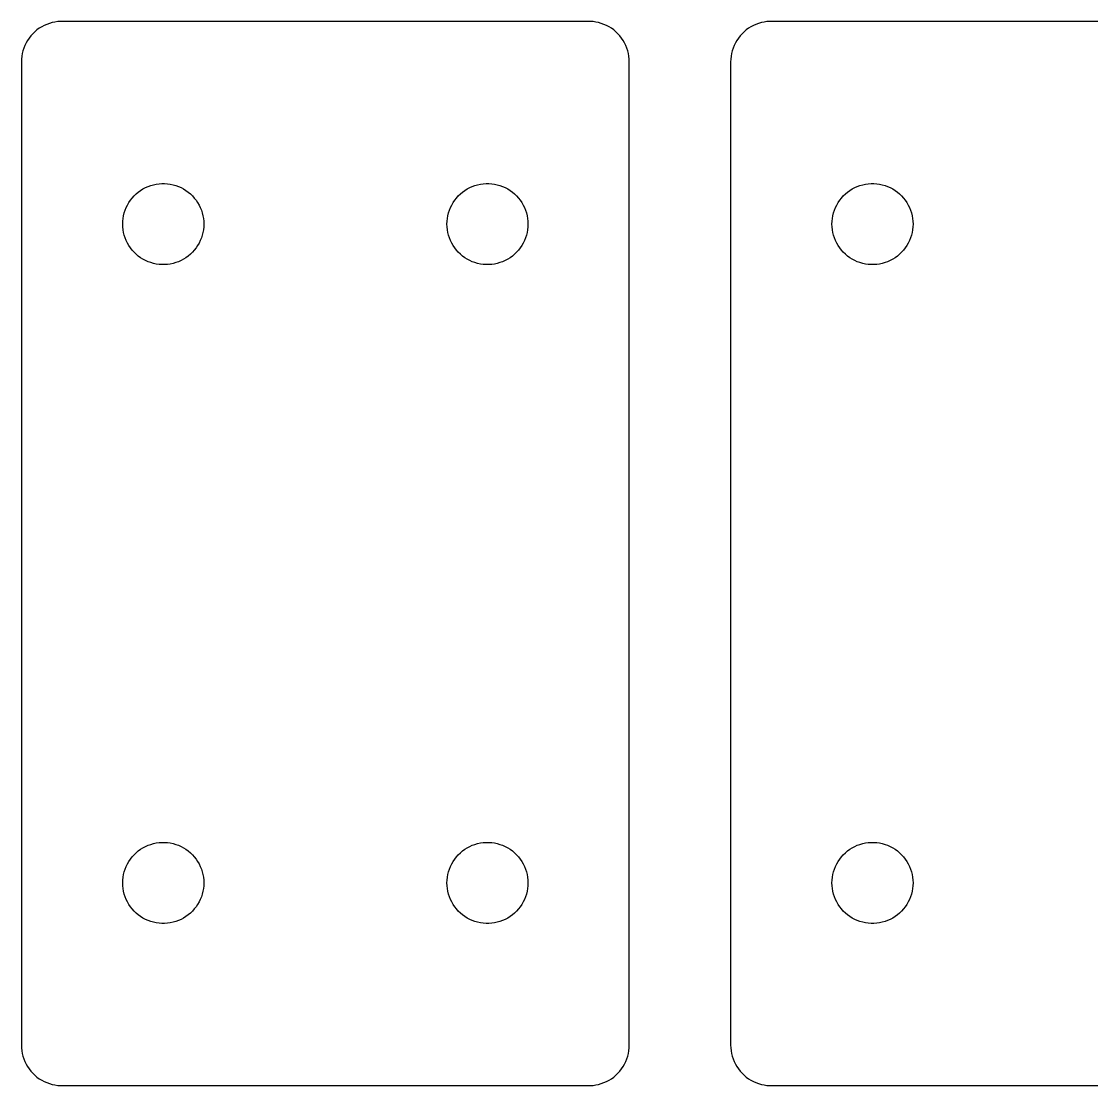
# Model space of a CAD drawing. Header units: metres. Extents: x 5 to 310, y 5 to 324.
# Drawn here: x 75 to 127.8, y 5 to 57.5 of the extents above; entities that cross this region are included whole.
import ezdxf

# ---------------------------------------------------------------- set-up
doc = ezdxf.new("R2010")
doc.units = ezdxf.units.M

msp = doc.modelspace()

# ---------------------------------------------------------------- linework, layer by layer
for p, q in [((75.7687, 57.076), (75.6617, 56.9863)), ((75.8816, 57.1581), (75.7687, 57.076)), ((76, 57.232), (75.8816, 57.1581)), ((76.1232, 57.2976), (76, 57.232)), ((76.2508, 57.3544), (76.1232, 57.2976)), ((76.382, 57.4021), (76.2508, 57.3544)), ((76.5161, 57.4406), (76.382, 57.4021)), ((76.6527, 57.4696), (76.5161, 57.4406)), ((76.7909, 57.489), (76.6527, 57.4696)), ((76.9302, 57.4988), (76.7909, 57.489)), ((103.07, 57.4988), (76.9302, 57.4988)), ((103.209, 57.489), (103.07, 57.4988)), ((103.347, 57.4696), (103.209, 57.489)), ((103.484, 57.4406), (103.347, 57.4696)), ((103.618, 57.4021), (103.484, 57.4406)), ((103.749, 57.3544), (103.618, 57.4021)), ((103.877, 57.2976), (103.749, 57.3544)), ((104, 57.232), (103.877, 57.2976)), ((104.118, 57.1581), (104, 57.232)), ((104.231, 57.076), (104.118, 57.1581)), ((104.338, 56.9863), (104.231, 57.076)), ((110.769, 57.076), (110.662, 56.9863)), ((110.882, 57.1581), (110.769, 57.076)), ((111, 57.232), (110.882, 57.1581)), ((111.123, 57.2976), (111, 57.232)), ((111.251, 57.3544), (111.123, 57.2976)), ((111.382, 57.4021), (111.251, 57.3544)), ((111.516, 57.4406), (111.382, 57.4021)), ((111.653, 57.4696), (111.516, 57.4406)), ((111.791, 57.489), (111.653, 57.4696)), ((111.93, 57.4988), (111.791, 57.489)), ((138.07, 57.4988), (111.93, 57.4988)), ((75.3039, 56.5598), (75.2341, 56.4389)), ((75.382, 56.6756), (75.3039, 56.5598)), ((75.4679, 56.7856), (75.382, 56.6756)), ((75.5613, 56.8893), (75.4679, 56.7856)), ((75.6617, 56.9863), (75.5613, 56.8893)), ((104.439, 56.8893), (104.338, 56.9863)), ((104.532, 56.7856), (104.439, 56.8893)), ((104.618, 56.6756), (104.532, 56.7856)), ((104.696, 56.5598), (104.618, 56.6756)), ((104.766, 56.4389), (104.696, 56.5598)), ((110.304, 56.5598), (110.234, 56.4389)), ((110.382, 56.6756), (110.304, 56.5598)), ((110.468, 56.7856), (110.382, 56.6756)), ((110.561, 56.8893), (110.468, 56.7856)), ((110.662, 56.9863), (110.561, 56.8893)), ((75.0775, 56.0513), (75.0437, 55.9158)), ((75.1206, 56.184), (75.0775, 56.0513)), ((75.1729, 56.3135), (75.1206, 56.184)), ((75.2341, 56.4389), (75.1729, 56.3135)), ((104.827, 56.3135), (104.766, 56.4389)), ((104.879, 56.184), (104.827, 56.3135)), ((104.923, 56.0513), (104.879, 56.184)), ((104.956, 55.9158), (104.923, 56.0513)), ((110.077, 56.0513), (110.044, 55.9158)), ((110.121, 56.184), (110.077, 56.0513)), ((110.173, 56.3135), (110.121, 56.184)), ((110.234, 56.4389), (110.173, 56.3135)), ((75.0049, 55.6395), (75, 55.5)), ((75, 55.5), (75, 7)), ((75.0195, 55.7783), (75.0049, 55.6395)), ((75.0437, 55.9158), (75.0195, 55.7783)), ((104.981, 55.7783), (104.956, 55.9158)), ((104.995, 55.6395), (104.981, 55.7783)), ((105, 55.5), (104.995, 55.6395)), ((105, 7), (105, 55.5)), ((110.005, 55.6395), (110, 55.5)), ((110, 55.5), (110, 7)), ((110.019, 55.7783), (110.005, 55.6395)), ((110.044, 55.9158), (110.019, 55.7783)), ((80.7687, 49.076), (80.8816, 49.1581)), ((80.8816, 49.1581), (81, 49.232)), ((81, 49.232), (81.1232, 49.2976)), ((81.1232, 49.2976), (81.2508, 49.3544)), ((81.2508, 49.3544), (81.382, 49.4021)), ((81.382, 49.4021), (81.5161, 49.4406)), ((81.5161, 49.4406), (81.6527, 49.4696)), ((81.6527, 49.4696), (81.7909, 49.489)), ((81.7909, 49.489), (81.9302, 49.4988)), ((81.9302, 49.4988), (82.0698, 49.4988)), ((82.0698, 49.4988), (82.209, 49.489)), ((82.209, 49.489), (82.3473, 49.4696)), ((82.3473, 49.4696), (82.4838, 49.4406)), ((82.4838, 49.4406), (82.618, 49.4021)), ((82.618, 49.4021), (82.7492, 49.3544)), ((82.7492, 49.3544), (82.8767, 49.2976)), ((82.8767, 49.2976), (83, 49.232)), ((83, 49.232), (83.1184, 49.1581)), ((83.1184, 49.1581), (83.2313, 49.076)), ((96.7687, 49.076), (96.8816, 49.1581)), ((96.8816, 49.1581), (97, 49.232)), ((97, 49.232), (97.1232, 49.2976)), ((97.1232, 49.2976), (97.2508, 49.3544)), ((97.2508, 49.3544), (97.382, 49.4021)), ((97.382, 49.4021), (97.5161, 49.4406)), ((97.5161, 49.4406), (97.6527, 49.4696)), ((97.6527, 49.4696), (97.7909, 49.489)), ((97.7909, 49.489), (97.9302, 49.4988)), ((97.9302, 49.4988), (98.0698, 49.4988)), ((98.0698, 49.4988), (98.209, 49.489)), ((98.209, 49.489), (98.3473, 49.4696)), ((98.3473, 49.4696), (98.4838, 49.4406)), ((98.4838, 49.4406), (98.618, 49.4021)), ((98.618, 49.4021), (98.7492, 49.3544)), ((98.7492, 49.3544), (98.8767, 49.2976)), ((98.8767, 49.2976), (99, 49.232)), ((99, 49.232), (99.1184, 49.1581)), ((99.1184, 49.1581), (99.2313, 49.076)), ((115.769, 49.076), (115.882, 49.1581)), ((115.882, 49.1581), (116, 49.232)), ((116, 49.232), (116.123, 49.2976)), ((116.123, 49.2976), (116.251, 49.3544)), ((116.251, 49.3544), (116.382, 49.4021)), ((116.382, 49.4021), (116.516, 49.4406)), ((116.516, 49.4406), (116.653, 49.4696)), ((116.653, 49.4696), (116.791, 49.489)), ((116.791, 49.489), (116.93, 49.4988)), ((116.93, 49.4988), (117.07, 49.4988)), ((117.07, 49.4988), (117.209, 49.489)), ((117.209, 49.489), (117.347, 49.4696)), ((117.347, 49.4696), (117.484, 49.4406)), ((117.484, 49.4406), (117.618, 49.4021)), ((117.618, 49.4021), (117.749, 49.3544)), ((117.749, 49.3544), (117.877, 49.2976)), ((117.877, 49.2976), (118, 49.232)), ((118, 49.232), (118.118, 49.1581)), ((118.118, 49.1581), (118.231, 49.076)), ((80.3039, 48.5598), (80.382, 48.6756)), ((80.382, 48.6756), (80.4679, 48.7856)), ((80.4679, 48.7856), (80.5613, 48.8893)), ((80.5613, 48.8893), (80.6617, 48.9863)), ((80.6617, 48.9863), (80.7687, 49.076)), ((83.2313, 49.076), (83.3383, 48.9863)), ((83.3383, 48.9863), (83.4387, 48.8893)), ((83.4387, 48.8893), (83.5321, 48.7856)), ((83.5321, 48.7856), (83.618, 48.6756)), ((83.618, 48.6756), (83.6961, 48.5598)), ((96.3039, 48.5598), (96.382, 48.6756)), ((96.382, 48.6756), (96.4679, 48.7856)), ((96.4679, 48.7856), (96.5613, 48.8893)), ((96.5613, 48.8893), (96.6617, 48.9863)), ((96.6617, 48.9863), (96.7687, 49.076)), ((99.2313, 49.076), (99.3383, 48.9863)), ((99.3383, 48.9863), (99.4387, 48.8893)), ((99.4387, 48.8893), (99.5321, 48.7856)), ((99.5321, 48.7856), (99.618, 48.6756)), ((99.618, 48.6756), (99.6961, 48.5598)), ((115.304, 48.5598), (115.382, 48.6756)), ((115.382, 48.6756), (115.468, 48.7856)), ((115.468, 48.7856), (115.561, 48.8893)), ((115.561, 48.8893), (115.662, 48.9863)), ((115.662, 48.9863), (115.769, 49.076)), ((118.231, 49.076), (118.338, 48.9863)), ((118.338, 48.9863), (118.439, 48.8893)), ((118.439, 48.8893), (118.532, 48.7856)), ((118.532, 48.7856), (118.618, 48.6756)), ((118.618, 48.6756), (118.696, 48.5598)), ((80.0775, 48.0513), (80.1206, 48.184)), ((80.1206, 48.184), (80.1729, 48.3135)), ((80.1729, 48.3135), (80.2341, 48.4389)), ((80.2341, 48.4389), (80.3039, 48.5598)), ((83.6961, 48.5598), (83.7659, 48.4389)), ((83.7659, 48.4389), (83.8271, 48.3135)), ((83.8271, 48.3135), (83.8794, 48.184)), ((83.8794, 48.184), (83.9225, 48.0513)), ((96.0775, 48.0513), (96.1206, 48.184)), ((96.1206, 48.184), (96.1729, 48.3135)), ((96.1729, 48.3135), (96.2341, 48.4389)), ((96.2341, 48.4389), (96.3039, 48.5598)), ((99.6961, 48.5598), (99.7659, 48.4389)), ((99.7659, 48.4389), (99.8271, 48.3135)), ((99.8271, 48.3135), (99.8794, 48.184)), ((99.8794, 48.184), (99.9225, 48.0513)), ((115.077, 48.0513), (115.121, 48.184)), ((115.121, 48.184), (115.173, 48.3135)), ((115.173, 48.3135), (115.234, 48.4389)), ((115.234, 48.4389), (115.304, 48.5598)), ((118.696, 48.5598), (118.766, 48.4389)), ((118.766, 48.4389), (118.827, 48.3135)), ((118.827, 48.3135), (118.879, 48.184)), ((118.879, 48.184), (118.923, 48.0513)), ((80, 47.5), (80.0049, 47.6395)), ((80.0049, 47.6395), (80.0195, 47.7783)), ((80.0195, 47.7783), (80.0437, 47.9158)), ((80.0437, 47.9158), (80.0775, 48.0513)), ((83.9225, 48.0513), (83.9563, 47.9158)), ((83.9563, 47.9158), (83.9805, 47.7783)), ((83.9805, 47.7783), (83.9951, 47.6395)), ((83.9951, 47.6395), (84, 47.5)), ((96, 47.5), (96.0049, 47.6395)), ((96.0049, 47.6395), (96.0195, 47.7783)), ((96.0195, 47.7783), (96.0437, 47.9158)), ((96.0437, 47.9158), (96.0775, 48.0513)), ((99.9225, 48.0513), (99.9563, 47.9158)), ((99.9563, 47.9158), (99.9805, 47.7783)), ((99.9805, 47.7783), (99.9951, 47.6395)), ((99.9951, 47.6395), (100, 47.5)), ((115, 47.5), (115.005, 47.6395)), ((115.005, 47.6395), (115.019, 47.7783)), ((115.019, 47.7783), (115.044, 47.9158)), ((115.044, 47.9158), (115.077, 48.0513)), ((118.923, 48.0513), (118.956, 47.9158)), ((118.956, 47.9158), (118.981, 47.7783)), ((118.981, 47.7783), (118.995, 47.6395)), ((118.995, 47.6395), (119, 47.5)), ((80.0049, 47.3605), (80, 47.5)), ((80.0195, 47.2216), (80.0049, 47.3605)), ((80.0437, 47.0842), (80.0195, 47.2216)), ((80.0775, 46.9487), (80.0437, 47.0842)), ((83.9563, 47.0842), (83.9225, 46.9487)), ((83.9805, 47.2216), (83.9563, 47.0842)), ((83.9951, 47.3605), (83.9805, 47.2216)), ((84, 47.5), (83.9951, 47.3605)), ((96.0049, 47.3605), (96, 47.5)), ((96.0195, 47.2216), (96.0049, 47.3605)), ((96.0437, 47.0842), (96.0195, 47.2216)), ((96.0775, 46.9487), (96.0437, 47.0842)), ((99.9563, 47.0842), (99.9225, 46.9487)), ((99.9805, 47.2216), (99.9563, 47.0842)), ((99.9951, 47.3605), (99.9805, 47.2216)), ((100, 47.5), (99.9951, 47.3605)), ((115.005, 47.3605), (115, 47.5)), ((115.019, 47.2216), (115.005, 47.3605)), ((115.044, 47.0842), (115.019, 47.2216)), ((115.077, 46.9487), (115.044, 47.0842)), ((118.956, 47.0842), (118.923, 46.9487)), ((118.981, 47.2216), (118.956, 47.0842)), ((118.995, 47.3605), (118.981, 47.2216)), ((119, 47.5), (118.995, 47.3605)), ((80.1206, 46.8159), (80.0775, 46.9487)), ((80.1729, 46.6865), (80.1206, 46.8159)), ((80.2341, 46.5611), (80.1729, 46.6865)), ((80.3039, 46.4402), (80.2341, 46.5611)), ((83.7659, 46.5611), (83.6961, 46.4402)), ((83.8271, 46.6865), (83.7659, 46.5611)), ((83.8794, 46.8159), (83.8271, 46.6865)), ((83.9225, 46.9487), (83.8794, 46.8159)), ((96.1206, 46.8159), (96.0775, 46.9487)), ((96.1729, 46.6865), (96.1206, 46.8159)), ((96.2341, 46.5611), (96.1729, 46.6865)), ((96.3039, 46.4402), (96.2341, 46.5611)), ((99.7659, 46.5611), (99.6961, 46.4402)), ((99.8271, 46.6865), (99.7659, 46.5611)), ((99.8794, 46.8159), (99.8271, 46.6865)), ((99.9225, 46.9487), (99.8794, 46.8159)), ((115.121, 46.8159), (115.077, 46.9487)), ((115.173, 46.6865), (115.121, 46.8159)), ((115.234, 46.5611), (115.173, 46.6865)), ((115.304, 46.4402), (115.234, 46.5611)), ((118.766, 46.5611), (118.696, 46.4402)), ((118.827, 46.6865), (118.766, 46.5611)), ((118.879, 46.8159), (118.827, 46.6865)), ((118.923, 46.9487), (118.879, 46.8159)), ((80.382, 46.3244), (80.3039, 46.4402)), ((80.4679, 46.2144), (80.382, 46.3244)), ((80.5613, 46.1107), (80.4679, 46.2144)), ((80.6617, 46.0137), (80.5613, 46.1107)), ((80.7687, 45.924), (80.6617, 46.0137)), ((83.3383, 46.0137), (83.2313, 45.924)), ((83.4387, 46.1107), (83.3383, 46.0137)), ((83.5321, 46.2144), (83.4387, 46.1107)), ((83.618, 46.3244), (83.5321, 46.2144)), ((83.6961, 46.4402), (83.618, 46.3244)), ((96.382, 46.3244), (96.3039, 46.4402)), ((96.4679, 46.2144), (96.382, 46.3244)), ((96.5613, 46.1107), (96.4679, 46.2144)), ((96.6617, 46.0137), (96.5613, 46.1107)), ((96.7687, 45.924), (96.6617, 46.0137)), ((99.3383, 46.0137), (99.2313, 45.924)), ((99.4387, 46.1107), (99.3383, 46.0137)), ((99.5321, 46.2144), (99.4387, 46.1107)), ((99.618, 46.3244), (99.5321, 46.2144)), ((99.6961, 46.4402), (99.618, 46.3244)), ((115.382, 46.3244), (115.304, 46.4402)), ((115.468, 46.2144), (115.382, 46.3244)), ((115.561, 46.1107), (115.468, 46.2144)), ((115.662, 46.0137), (115.561, 46.1107)), ((115.769, 45.924), (115.662, 46.0137)), ((118.338, 46.0137), (118.231, 45.924)), ((118.439, 46.1107), (118.338, 46.0137)), ((118.532, 46.2144), (118.439, 46.1107)), ((118.618, 46.3244), (118.532, 46.2144)), ((118.696, 46.4402), (118.618, 46.3244)), ((80.8816, 45.8419), (80.7687, 45.924)), ((81, 45.7679), (80.8816, 45.8419)), ((81.1232, 45.7024), (81, 45.7679)), ((81.2508, 45.6456), (81.1232, 45.7024)), ((81.382, 45.5979), (81.2508, 45.6456)), ((81.5161, 45.5594), (81.382, 45.5979)), ((81.6527, 45.5304), (81.5161, 45.5594)), ((81.7909, 45.511), (81.6527, 45.5304)), ((81.9302, 45.5012), (81.7909, 45.511)), ((82.0698, 45.5012), (81.9302, 45.5012)), ((82.209, 45.511), (82.0698, 45.5012)), ((82.3473, 45.5304), (82.209, 45.511)), ((82.4838, 45.5594), (82.3473, 45.5304)), ((82.618, 45.5979), (82.4838, 45.5594)), ((82.7492, 45.6456), (82.618, 45.5979)), ((82.8767, 45.7024), (82.7492, 45.6456)), ((83, 45.7679), (82.8767, 45.7024)), ((83.1184, 45.8419), (83, 45.7679)), ((83.2313, 45.924), (83.1184, 45.8419)), ((96.8816, 45.8419), (96.7687, 45.924)), ((97, 45.7679), (96.8816, 45.8419)), ((97.1232, 45.7024), (97, 45.7679)), ((97.2508, 45.6456), (97.1232, 45.7024)), ((97.382, 45.5979), (97.2508, 45.6456)), ((97.5161, 45.5594), (97.382, 45.5979)), ((97.6527, 45.5304), (97.5161, 45.5594)), ((97.7909, 45.511), (97.6527, 45.5304)), ((97.9302, 45.5012), (97.7909, 45.511)), ((98.0698, 45.5012), (97.9302, 45.5012)), ((98.209, 45.511), (98.0698, 45.5012)), ((98.3473, 45.5304), (98.209, 45.511)), ((98.4838, 45.5594), (98.3473, 45.5304)), ((98.618, 45.5979), (98.4838, 45.5594)), ((98.7492, 45.6456), (98.618, 45.5979)), ((98.8767, 45.7024), (98.7492, 45.6456)), ((99, 45.7679), (98.8767, 45.7024)), ((99.1184, 45.8419), (99, 45.7679)), ((99.2313, 45.924), (99.1184, 45.8419)), ((115.882, 45.8419), (115.769, 45.924)), ((116, 45.7679), (115.882, 45.8419)), ((116.123, 45.7024), (116, 45.7679)), ((116.251, 45.6456), (116.123, 45.7024)), ((116.382, 45.5979), (116.251, 45.6456)), ((116.516, 45.5594), (116.382, 45.5979)), ((116.653, 45.5304), (116.516, 45.5594)), ((116.791, 45.511), (116.653, 45.5304)), ((116.93, 45.5012), (116.791, 45.511)), ((117.07, 45.5012), (116.93, 45.5012)), ((117.209, 45.511), (117.07, 45.5012)), ((117.347, 45.5304), (117.209, 45.511)), ((117.484, 45.5594), (117.347, 45.5304)), ((117.618, 45.5979), (117.484, 45.5594)), ((117.749, 45.6456), (117.618, 45.5979)), ((117.877, 45.7024), (117.749, 45.6456)), ((118, 45.7679), (117.877, 45.7024)), ((118.118, 45.8419), (118, 45.7679)), ((118.231, 45.924), (118.118, 45.8419)), ((81.2508, 16.8544), (81.382, 16.9021)), ((81.382, 16.9021), (81.5161, 16.9406)), ((81.5161, 16.9406), (81.6527, 16.9696)), ((81.6527, 16.9696), (81.7909, 16.989)), ((81.7909, 16.989), (81.9302, 16.9988)), ((81.9302, 16.9988), (82.0698, 16.9988)), ((82.0698, 16.9988), (82.209, 16.989)), ((82.209, 16.989), (82.3473, 16.9696)), ((82.3473, 16.9696), (82.4838, 16.9406)), ((82.4838, 16.9406), (82.618, 16.9021)), ((82.618, 16.9021), (82.7492, 16.8544)), ((97.2508, 16.8544), (97.382, 16.9021)), ((97.382, 16.9021), (97.5161, 16.9406)), ((97.5161, 16.9406), (97.6527, 16.9696)), ((97.6527, 16.9696), (97.7909, 16.989)), ((97.7909, 16.989), (97.9302, 16.9988)), ((97.9302, 16.9988), (98.0698, 16.9988)), ((98.0698, 16.9988), (98.209, 16.989)), ((98.209, 16.989), (98.3473, 16.9696)), ((98.3473, 16.9696), (98.4838, 16.9406)), ((98.4838, 16.9406), (98.618, 16.9021)), ((98.618, 16.9021), (98.7492, 16.8544)), ((116.251, 16.8544), (116.382, 16.9021)), ((116.382, 16.9021), (116.516, 16.9406)), ((116.516, 16.9406), (116.653, 16.9696)), ((116.653, 16.9696), (116.791, 16.989)), ((116.791, 16.989), (116.93, 16.9988)), ((116.93, 16.9988), (117.07, 16.9988)), ((117.07, 16.9988), (117.209, 16.989)), ((117.209, 16.989), (117.347, 16.9696)), ((117.347, 16.9696), (117.484, 16.9406)), ((117.484, 16.9406), (117.618, 16.9021)), ((117.618, 16.9021), (117.749, 16.8544)), ((80.4679, 16.2856), (80.5613, 16.3893)), ((80.5613, 16.3893), (80.6617, 16.4863)), ((80.6617, 16.4863), (80.7687, 16.576)), ((80.7687, 16.576), (80.8816, 16.6581)), ((80.8816, 16.6581), (81, 16.732)), ((81, 16.732), (81.1232, 16.7976)), ((81.1232, 16.7976), (81.2508, 16.8544)), ((82.7492, 16.8544), (82.8767, 16.7976)), ((82.8767, 16.7976), (83, 16.732)), ((83, 16.732), (83.1184, 16.6581)), ((83.1184, 16.6581), (83.2313, 16.576)), ((83.2313, 16.576), (83.3383, 16.4863)), ((83.3383, 16.4863), (83.4387, 16.3893)), ((83.4387, 16.3893), (83.5321, 16.2856)), ((96.4679, 16.2856), (96.5613, 16.3893)), ((96.5613, 16.3893), (96.6617, 16.4863)), ((96.6617, 16.4863), (96.7687, 16.576)), ((96.7687, 16.576), (96.8816, 16.6581)), ((96.8816, 16.6581), (97, 16.732)), ((97, 16.732), (97.1232, 16.7976)), ((97.1232, 16.7976), (97.2508, 16.8544)), ((98.7492, 16.8544), (98.8767, 16.7976)), ((98.8767, 16.7976), (99, 16.732)), ((99, 16.732), (99.1184, 16.6581)), ((99.1184, 16.6581), (99.2313, 16.576)), ((99.2313, 16.576), (99.3383, 16.4863)), ((99.3383, 16.4863), (99.4387, 16.3893)), ((99.4387, 16.3893), (99.5321, 16.2856)), ((115.468, 16.2856), (115.561, 16.3893)), ((115.561, 16.3893), (115.662, 16.4863)), ((115.662, 16.4863), (115.769, 16.576)), ((115.769, 16.576), (115.882, 16.6581)), ((115.882, 16.6581), (116, 16.732)), ((116, 16.732), (116.123, 16.7976)), ((116.123, 16.7976), (116.251, 16.8544)), ((117.749, 16.8544), (117.877, 16.7976)), ((117.877, 16.7976), (118, 16.732)), ((118, 16.732), (118.118, 16.6581)), ((118.118, 16.6581), (118.231, 16.576)), ((118.231, 16.576), (118.338, 16.4863)), ((118.338, 16.4863), (118.439, 16.3893)), ((118.439, 16.3893), (118.532, 16.2856)), ((80.1729, 15.8135), (80.2341, 15.9389)), ((80.2341, 15.9389), (80.3039, 16.0598)), ((80.3039, 16.0598), (80.382, 16.1756)), ((80.382, 16.1756), (80.4679, 16.2856)), ((83.5321, 16.2856), (83.618, 16.1756)), ((83.618, 16.1756), (83.6961, 16.0598)), ((83.6961, 16.0598), (83.7659, 15.9389)), ((83.7659, 15.9389), (83.8271, 15.8135)), ((96.1729, 15.8135), (96.2341, 15.9389)), ((96.2341, 15.9389), (96.3039, 16.0598)), ((96.3039, 16.0598), (96.382, 16.1756)), ((96.382, 16.1756), (96.4679, 16.2856)), ((99.5321, 16.2856), (99.618, 16.1756)), ((99.618, 16.1756), (99.6961, 16.0598)), ((99.6961, 16.0598), (99.7659, 15.9389)), ((99.7659, 15.9389), (99.8271, 15.8135)), ((115.173, 15.8135), (115.234, 15.9389)), ((115.234, 15.9389), (115.304, 16.0598)), ((115.304, 16.0598), (115.382, 16.1756)), ((115.382, 16.1756), (115.468, 16.2856)), ((118.532, 16.2856), (118.618, 16.1756)), ((118.618, 16.1756), (118.696, 16.0598)), ((118.696, 16.0598), (118.766, 15.9389)), ((118.766, 15.9389), (118.827, 15.8135)), ((80.0195, 15.2783), (80.0437, 15.4158)), ((80.0437, 15.4158), (80.0775, 15.5513)), ((80.0775, 15.5513), (80.1206, 15.684)), ((80.1206, 15.684), (80.1729, 15.8135)), ((83.8271, 15.8135), (83.8794, 15.684)), ((83.8794, 15.684), (83.9225, 15.5513)), ((83.9225, 15.5513), (83.9563, 15.4158)), ((83.9563, 15.4158), (83.9805, 15.2783)), ((96.0195, 15.2783), (96.0437, 15.4158)), ((96.0437, 15.4158), (96.0775, 15.5513)), ((96.0775, 15.5513), (96.1206, 15.684)), ((96.1206, 15.684), (96.1729, 15.8135)), ((99.8271, 15.8135), (99.8794, 15.684)), ((99.8794, 15.684), (99.9225, 15.5513)), ((99.9225, 15.5513), (99.9563, 15.4158)), ((99.9563, 15.4158), (99.9805, 15.2783)), ((115.019, 15.2783), (115.044, 15.4158)), ((115.044, 15.4158), (115.077, 15.5513)), ((115.077, 15.5513), (115.121, 15.684)), ((115.121, 15.684), (115.173, 15.8135)), ((118.827, 15.8135), (118.879, 15.684)), ((118.879, 15.684), (118.923, 15.5513)), ((118.923, 15.5513), (118.956, 15.4158)), ((118.956, 15.4158), (118.981, 15.2783)), ((80, 15), (80.0049, 15.1395)), ((80.0049, 14.8605), (80, 15)), ((80.0049, 15.1395), (80.0195, 15.2783)), ((80.0195, 14.7216), (80.0049, 14.8605)), ((83.9805, 15.2783), (83.9951, 15.1395)), ((83.9951, 14.8605), (83.9805, 14.7216)), ((83.9951, 15.1395), (84, 15)), ((84, 15), (83.9951, 14.8605)), ((96, 15), (96.0049, 15.1395)), ((96.0049, 14.8605), (96, 15)), ((96.0049, 15.1395), (96.0195, 15.2783)), ((96.0195, 14.7216), (96.0049, 14.8605)), ((99.9805, 15.2783), (99.9951, 15.1395)), ((99.9951, 14.8605), (99.9805, 14.7216)), ((99.9951, 15.1395), (100, 15)), ((100, 15), (99.9951, 14.8605)), ((115, 15), (115.005, 15.1395)), ((115.005, 14.8605), (115, 15)), ((115.005, 15.1395), (115.019, 15.2783)), ((115.019, 14.7216), (115.005, 14.8605)), ((118.981, 15.2783), (118.995, 15.1395)), ((118.995, 14.8605), (118.981, 14.7216)), ((118.995, 15.1395), (119, 15)), ((119, 15), (118.995, 14.8605)), ((80.0437, 14.5842), (80.0195, 14.7216)), ((80.0775, 14.4487), (80.0437, 14.5842)), ((80.1206, 14.3159), (80.0775, 14.4487)), ((80.1729, 14.1865), (80.1206, 14.3159)), ((83.8794, 14.3159), (83.8271, 14.1865)), ((83.9225, 14.4487), (83.8794, 14.3159)), ((83.9563, 14.5842), (83.9225, 14.4487)), ((83.9805, 14.7216), (83.9563, 14.5842)), ((96.0437, 14.5842), (96.0195, 14.7216)), ((96.0775, 14.4487), (96.0437, 14.5842)), ((96.1206, 14.3159), (96.0775, 14.4487)), ((96.1729, 14.1865), (96.1206, 14.3159)), ((99.8794, 14.3159), (99.8271, 14.1865)), ((99.9225, 14.4487), (99.8794, 14.3159)), ((99.9563, 14.5842), (99.9225, 14.4487)), ((99.9805, 14.7216), (99.9563, 14.5842)), ((115.044, 14.5842), (115.019, 14.7216)), ((115.077, 14.4487), (115.044, 14.5842)), ((115.121, 14.3159), (115.077, 14.4487)), ((115.173, 14.1865), (115.121, 14.3159)), ((118.879, 14.3159), (118.827, 14.1865)), ((118.923, 14.4487), (118.879, 14.3159)), ((118.956, 14.5842), (118.923, 14.4487)), ((118.981, 14.7216), (118.956, 14.5842)), ((80.2341, 14.0611), (80.1729, 14.1865)), ((80.3039, 13.9402), (80.2341, 14.0611)), ((80.382, 13.8244), (80.3039, 13.9402)), ((80.4679, 13.7144), (80.382, 13.8244)), ((83.618, 13.8244), (83.5321, 13.7144)), ((83.6961, 13.9402), (83.618, 13.8244)), ((83.7659, 14.0611), (83.6961, 13.9402)), ((83.8271, 14.1865), (83.7659, 14.0611)), ((96.2341, 14.0611), (96.1729, 14.1865)), ((96.3039, 13.9402), (96.2341, 14.0611)), ((96.382, 13.8244), (96.3039, 13.9402)), ((96.4679, 13.7144), (96.382, 13.8244)), ((99.618, 13.8244), (99.5321, 13.7144)), ((99.6961, 13.9402), (99.618, 13.8244)), ((99.7659, 14.0611), (99.6961, 13.9402)), ((99.8271, 14.1865), (99.7659, 14.0611)), ((115.234, 14.0611), (115.173, 14.1865)), ((115.304, 13.9402), (115.234, 14.0611)), ((115.382, 13.8244), (115.304, 13.9402)), ((115.468, 13.7144), (115.382, 13.8244)), ((118.618, 13.8244), (118.532, 13.7144)), ((118.696, 13.9402), (118.618, 13.8244)), ((118.766, 14.0611), (118.696, 13.9402)), ((118.827, 14.1865), (118.766, 14.0611)), ((80.5613, 13.6107), (80.4679, 13.7144)), ((80.6617, 13.5137), (80.5613, 13.6107)), ((80.7687, 13.424), (80.6617, 13.5137)), ((80.8816, 13.3419), (80.7687, 13.424)), ((81, 13.2679), (80.8816, 13.3419)), ((81.1232, 13.2024), (81, 13.2679)), ((83, 13.2679), (82.8767, 13.2024)), ((83.1184, 13.3419), (83, 13.2679)), ((83.2313, 13.424), (83.1184, 13.3419)), ((83.3383, 13.5137), (83.2313, 13.424)), ((83.4387, 13.6107), (83.3383, 13.5137)), ((83.5321, 13.7144), (83.4387, 13.6107)), ((96.5613, 13.6107), (96.4679, 13.7144)), ((96.6617, 13.5137), (96.5613, 13.6107)), ((96.7687, 13.424), (96.6617, 13.5137)), ((96.8816, 13.3419), (96.7687, 13.424)), ((97, 13.2679), (96.8816, 13.3419)), ((97.1232, 13.2024), (97, 13.2679)), ((99, 13.2679), (98.8767, 13.2024)), ((99.1184, 13.3419), (99, 13.2679)), ((99.2313, 13.424), (99.1184, 13.3419)), ((99.3383, 13.5137), (99.2313, 13.424)), ((99.4387, 13.6107), (99.3383, 13.5137)), ((99.5321, 13.7144), (99.4387, 13.6107)), ((115.561, 13.6107), (115.468, 13.7144)), ((115.662, 13.5137), (115.561, 13.6107)), ((115.769, 13.424), (115.662, 13.5137)), ((115.882, 13.3419), (115.769, 13.424)), ((116, 13.2679), (115.882, 13.3419)), ((116.123, 13.2024), (116, 13.2679)), ((118, 13.2679), (117.877, 13.2024)), ((118.118, 13.3419), (118, 13.2679)), ((118.231, 13.424), (118.118, 13.3419)), ((118.338, 13.5137), (118.231, 13.424)), ((118.439, 13.6107), (118.338, 13.5137)), ((118.532, 13.7144), (118.439, 13.6107)), ((81.2508, 13.1456), (81.1232, 13.2024)), ((81.382, 13.0979), (81.2508, 13.1456)), ((81.5161, 13.0594), (81.382, 13.0979)), ((81.6527, 13.0304), (81.5161, 13.0594)), ((81.7909, 13.011), (81.6527, 13.0304)), ((81.9302, 13.0012), (81.7909, 13.011)), ((82.0698, 13.0012), (81.9302, 13.0012)), ((82.209, 13.011), (82.0698, 13.0012)), ((82.3473, 13.0304), (82.209, 13.011)), ((82.4838, 13.0594), (82.3473, 13.0304)), ((82.618, 13.0979), (82.4838, 13.0594)), ((82.7492, 13.1456), (82.618, 13.0979)), ((82.8767, 13.2024), (82.7492, 13.1456)), ((97.2508, 13.1456), (97.1232, 13.2024)), ((97.382, 13.0979), (97.2508, 13.1456)), ((97.5161, 13.0594), (97.382, 13.0979)), ((97.6527, 13.0304), (97.5161, 13.0594)), ((97.7909, 13.011), (97.6527, 13.0304)), ((97.9302, 13.0012), (97.7909, 13.011)), ((98.0698, 13.0012), (97.9302, 13.0012)), ((98.209, 13.011), (98.0698, 13.0012)), ((98.3473, 13.0304), (98.209, 13.011)), ((98.4838, 13.0594), (98.3473, 13.0304)), ((98.618, 13.0979), (98.4838, 13.0594)), ((98.7492, 13.1456), (98.618, 13.0979)), ((98.8767, 13.2024), (98.7492, 13.1456)), ((116.251, 13.1456), (116.123, 13.2024)), ((116.382, 13.0979), (116.251, 13.1456)), ((116.516, 13.0594), (116.382, 13.0979)), ((116.653, 13.0304), (116.516, 13.0594)), ((116.791, 13.011), (116.653, 13.0304)), ((116.93, 13.0012), (116.791, 13.011)), ((117.07, 13.0012), (116.93, 13.0012)), ((117.209, 13.011), (117.07, 13.0012)), ((117.347, 13.0304), (117.209, 13.011)), ((117.484, 13.0594), (117.347, 13.0304)), ((117.618, 13.0979), (117.484, 13.0594)), ((117.749, 13.1456), (117.618, 13.0979)), ((117.877, 13.2024), (117.749, 13.1456)), ((75, 7), (75.0049, 6.8605)), ((104.995, 6.8605), (105, 7)), ((110, 7), (110.005, 6.8605)), ((75.0049, 6.8605), (75.0195, 6.7217)), ((75.0195, 6.7217), (75.0437, 6.5842)), ((75.0437, 6.5842), (75.0775, 6.4487)), ((75.0775, 6.4487), (75.1206, 6.3159)), ((104.879, 6.3159), (104.923, 6.4487)), ((104.923, 6.4487), (104.956, 6.5842)), ((104.956, 6.5842), (104.981, 6.7217)), ((104.981, 6.7217), (104.995, 6.8605)), ((110.005, 6.8605), (110.019, 6.7217)), ((110.019, 6.7217), (110.044, 6.5842)), ((110.044, 6.5842), (110.077, 6.4487)), ((110.077, 6.4487), (110.121, 6.3159)), ((75.1206, 6.3159), (75.1729, 6.1865)), ((75.1729, 6.1865), (75.2341, 6.061)), ((75.2341, 6.061), (75.3039, 5.9402)), ((75.3039, 5.9402), (75.382, 5.8244)), ((75.382, 5.8244), (75.4679, 5.7144)), ((104.532, 5.7144), (104.618, 5.8244)), ((104.618, 5.8244), (104.696, 5.9402)), ((104.696, 5.9402), (104.766, 6.061)), ((104.766, 6.061), (104.827, 6.1865)), ((104.827, 6.1865), (104.879, 6.3159)), ((110.121, 6.3159), (110.173, 6.1865)), ((110.173, 6.1865), (110.234, 6.061)), ((110.234, 6.061), (110.304, 5.9402)), ((110.304, 5.9402), (110.382, 5.8244)), ((110.382, 5.8244), (110.468, 5.7144)), ((75.4679, 5.7144), (75.5613, 5.6107)), ((75.5613, 5.6107), (75.6617, 5.5137)), ((75.6617, 5.5137), (75.7687, 5.424)), ((75.7687, 5.424), (75.8816, 5.3419)), ((75.8816, 5.3419), (76, 5.2679)), ((104, 5.2679), (104.118, 5.3419)), ((104.118, 5.3419), (104.231, 5.424)), ((104.231, 5.424), (104.338, 5.5137)), ((104.338, 5.5137), (104.439, 5.6107)), ((104.439, 5.6107), (104.532, 5.7144)), ((110.468, 5.7144), (110.561, 5.6107)), ((110.561, 5.6107), (110.662, 5.5137)), ((110.662, 5.5137), (110.769, 5.424)), ((110.769, 5.424), (110.882, 5.3419)), ((110.882, 5.3419), (111, 5.2679)), ((76, 5.2679), (76.1232, 5.2024)), ((76.1232, 5.2024), (76.2508, 5.1456)), ((76.2508, 5.1456), (76.382, 5.0979)), ((76.382, 5.0979), (76.5161, 5.0594)), ((76.5161, 5.0594), (76.6527, 5.0304)), ((76.6527, 5.0304), (76.7909, 5.011)), ((76.7909, 5.011), (76.9302, 5.0012)), ((76.9302, 5.0012), (103.07, 5.0012)), ((103.07, 5.0012), (103.209, 5.011)), ((103.209, 5.011), (103.347, 5.0304)), ((103.347, 5.0304), (103.484, 5.0594)), ((103.484, 5.0594), (103.618, 5.0979)), ((103.618, 5.0979), (103.749, 5.1456)), ((103.749, 5.1456), (103.877, 5.2024)), ((103.877, 5.2024), (104, 5.2679)), ((111, 5.2679), (111.123, 5.2024)), ((111.123, 5.2024), (111.251, 5.1456)), ((111.251, 5.1456), (111.382, 5.0979)), ((111.382, 5.0979), (111.516, 5.0594)), ((111.516, 5.0594), (111.653, 5.0304)), ((111.653, 5.0304), (111.791, 5.011)), ((111.791, 5.011), (111.93, 5.0012)), ((111.93, 5.0012), (138.07, 5.0012))]:
    msp.add_line(p, q)

doc.saveas('drawing.dxf')
